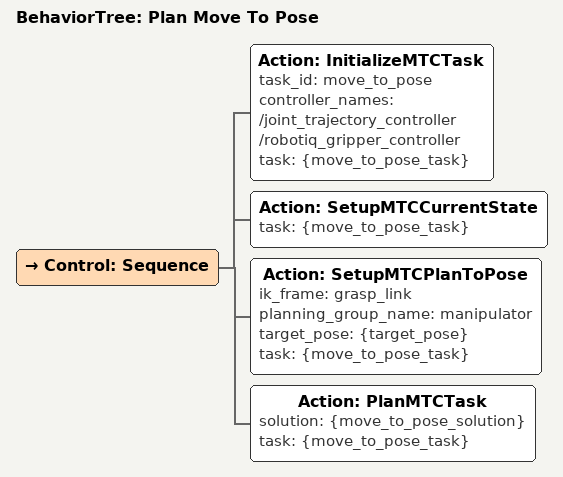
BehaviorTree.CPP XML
<?xml version="1.0" encoding="UTF-8" ?>
<root BTCPP_format="4" main_tree_to_execute="Plan Move To Pose">
  <BehaviorTree ID="Plan Move To Pose">
    <Control ID="Sequence">
      <Action
        ID="InitializeMTCTask"
        task_id="move_to_pose"
        controller_names="/joint_trajectory_controller /robotiq_gripper_controller"
        task="{move_to_pose_task}"
      />
      <Action ID="SetupMTCCurrentState" task="{move_to_pose_task}" />
      <Action
        ID="SetupMTCPlanToPose"
        ik_frame="grasp_link"
        planning_group_name="manipulator"
        target_pose="{target_pose}"
        task="{move_to_pose_task}"
      />
      <Action
        ID="PlanMTCTask"
        solution="{move_to_pose_solution}"
        task="{move_to_pose_task}"
      />
    </Control>
  </BehaviorTree>
</root>
